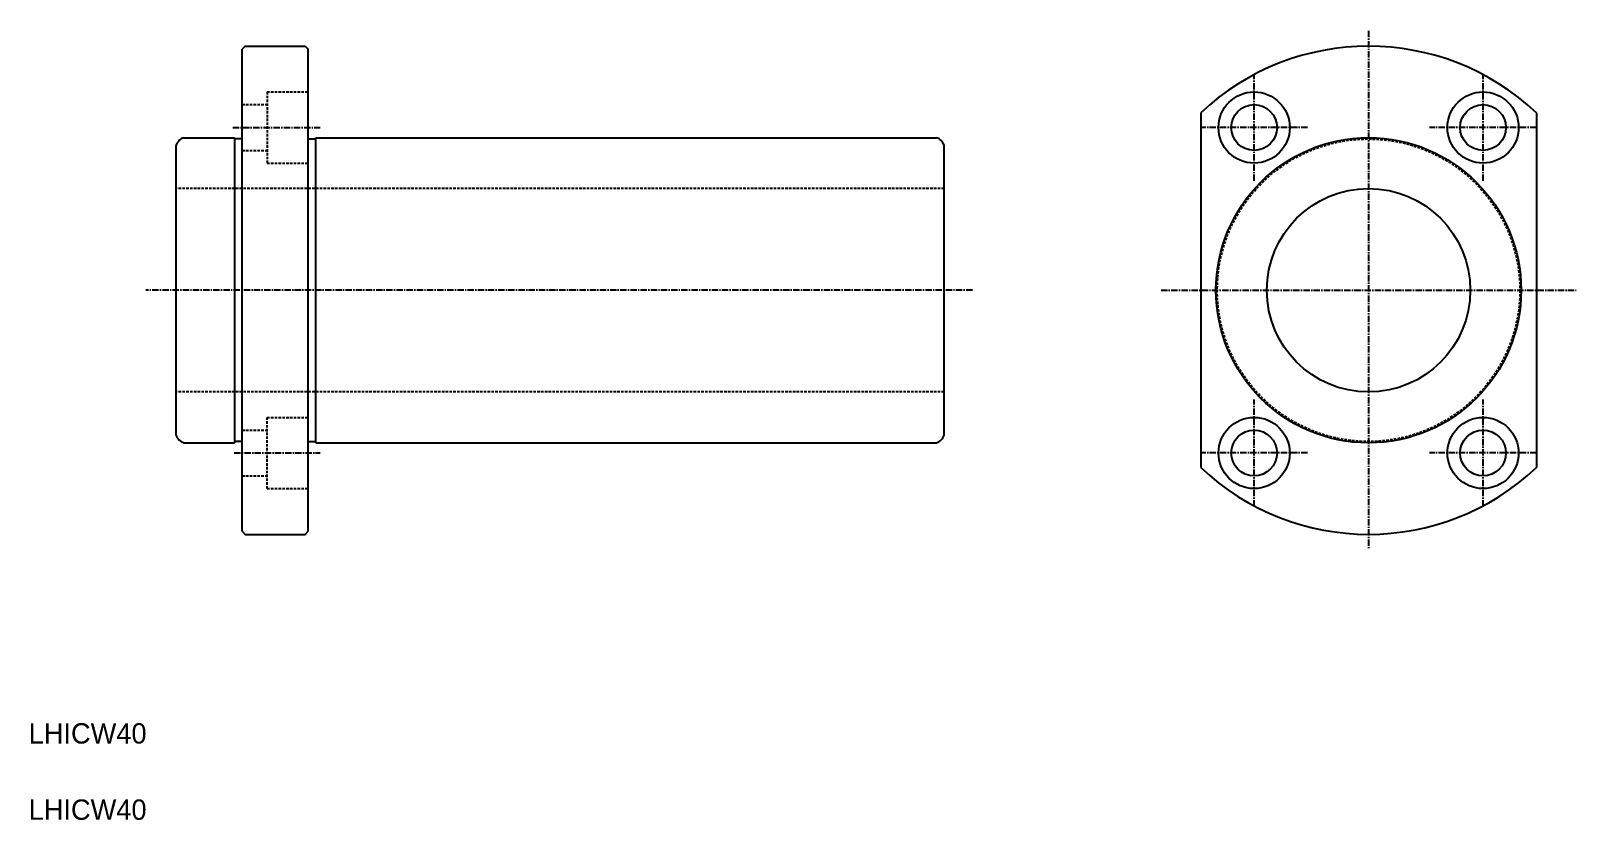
# Model space of a CAD drawing. Extents: x 46 to 349, y 44 to 199.
import ezdxf

# ---------------------------------------------------------------- set-up
doc = ezdxf.new("R2010")
doc.units = 0
doc.linetypes.add('CENTER', pattern=[2, 1.25, -0.25, 0.25, -0.25])
doc.linetypes.add('DASHED', pattern=[0.75, 0.5, -0.25])
doc.layers.get('0').update_dxf_attribs({"linetype": 'CONTINUOUS'})
doc.layers.add('CENTER', color=1, linetype='CENTER')

msp = doc.modelspace()

# ---------------------------------------------------------------- linework, layer by layer
at = {"color": 7, "linetype": 'CONTINUOUS'}
for p, q in [((87.66, 195.7), (87.06, 195.1)), ((87.06, 100.3), (87.06, 195.1)), ((87.66, 195.7), (99.46, 195.7)), ((99.46, 195.7), (100.06, 195.1)), ((100.06, 100.3), (100.06, 195.1)), ((275.5, 182.56), (275.5, 112.84)), ((341.5, 182.56), (341.5, 112.84)), ((74.06, 119.2), (74.06, 176.2)), ((75.55, 177.7), (85.56, 177.7)), ((85.56, 177.7), (85.56, 117.7)), ((87.06, 177.45), (85.56, 177.45)), ((100.06, 177.45), (101.56, 177.45)), ((101.56, 177.7), (223.56, 177.7)), ((101.56, 117.7), (101.56, 177.7)), ((225.06, 119.2), (225.06, 176.2)), ((75.55, 117.7), (85.56, 117.7)), ((87.06, 117.95), (85.56, 117.95)), ((100.06, 117.95), (101.56, 117.95)), ((101.56, 117.7), (223.56, 117.7)), ((87.06, 100.3), (87.66, 99.7)), ((99.46, 99.7), (100.06, 100.3)), ((87.66, 99.7), (99.46, 99.7))]:
    msp.add_line(p, q, dxfattribs=at)
at = {"color": 3, "linetype": 'DASHED'}
for p, q in [((91.96, 186.7), (100.06, 186.7)), ((91.96, 186.7), (91.96, 172.7)), ((87.06, 184.2), (91.96, 184.2)), ((87.06, 175.2), (91.96, 175.2)), ((91.96, 172.7), (100.06, 172.7)), ((225.06, 167.7), (74.06, 167.7)), ((225.06, 127.7), (74.06, 127.7)), ((91.96, 122.7), (100.06, 122.7)), ((91.96, 108.7), (91.96, 122.7)), ((87.06, 120.2), (91.96, 120.2)), ((87.06, 111.2), (91.96, 111.2)), ((91.96, 108.7), (100.06, 108.7))]:
    msp.add_line(p, q, dxfattribs=at)
at = {"color": 7, "linetype": 'CONTINUOUS'}
for centre, radius in [((286, 179.7), 7), ((331, 179.7), 7), ((286, 179.7), 4.5), ((331, 179.7), 4.5), ((308.5, 147.7), 30), ((308.5, 147.7), 20), ((286, 115.7), 7), ((331, 115.7), 7), ((286, 115.7), 4.5), ((331, 115.7), 4.5)]:
    msp.add_circle(centre, radius, dxfattribs=at)
at = {"color": 3, "linetype": 'DASHED'}
msp.add_circle((308.5, 147.7), 29.75, dxfattribs=at)
at = {"color": 7, "linetype": 'CONTINUOUS'}
for centre, radius, start, end in [((308.5, 147.7), 48, 46.5675, 133.4325), ((76.41, 175.35), 2.5, 109.9484, 160.0516), ((222.71, 175.35), 2.5, 19.9484, 70.0516), ((76.41, 120.05), 2.5, 199.9484, 250.0516), ((222.71, 120.05), 2.5, 289.9484, 340.0516), ((308.5, 147.7), 48, 226.5675, 313.4325)]:
    msp.add_arc(centre, radius, start, end, dxfattribs=at)
at = {"layer": 'CENTER', "color": 1, "linetype": 'CENTER'}
for p, q in [((308.5, 198.7), (308.5, 96.7)), ((286, 169.2), (286, 190.2)), ((331, 169.2), (331, 190.2)), ((85.23, 179.7), (102.4, 179.7)), ((296.5, 179.7), (275.5, 179.7)), ((341.5, 179.7), (320.5, 179.7)), ((230.63, 147.7), (68.12, 147.7)), ((267.7, 147.7), (349.3, 147.7)), ((286, 105.2), (286, 126.2)), ((331, 105.2), (331, 126.2)), ((85.51, 115.7), (102.4, 115.7)), ((296.5, 115.7), (275.5, 115.7)), ((341.5, 115.7), (320.5, 115.7))]:
    msp.add_line(p, q, dxfattribs=at)

# ---------------------------------------------------------------- texts
at = {"color": 7, "linetype": 'CONTINUOUS'}
for p in [(45.09, 58.56), (45.09, 43.56)]:
    msp.add_text('LHICW40', height=4, dxfattribs=at).set_placement(p)

doc.saveas('drawing.dxf')
